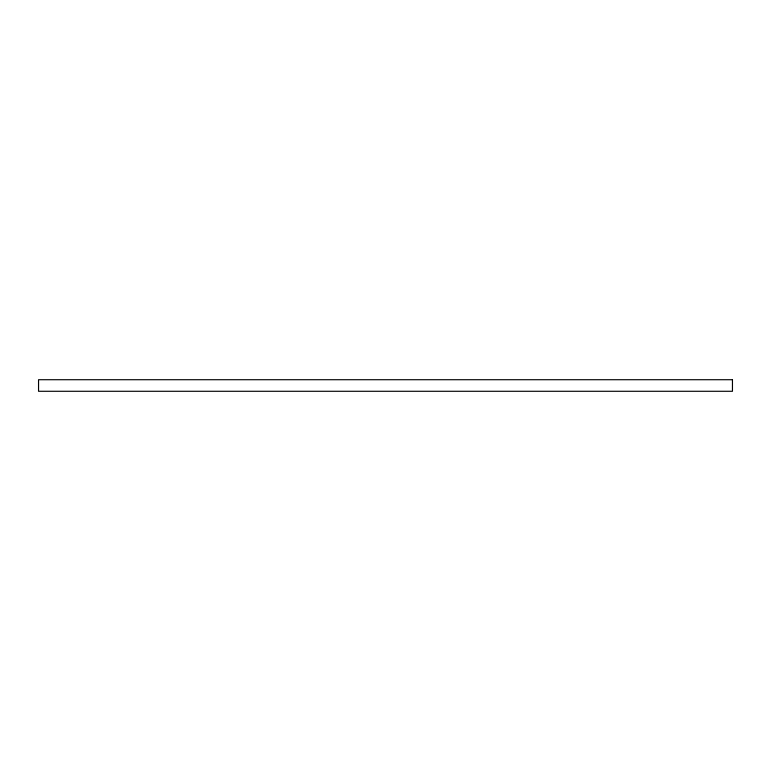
<?xml version="1.0" encoding="UTF-8"?>
<svg xmlns="http://www.w3.org/2000/svg" width="771" height="771" viewBox="0 0 771 771"><rect width="100%" height="100%" fill="white"/><g stroke="black" fill="none" stroke-linecap="round" stroke-linejoin="round"><path stroke-width="1.16" d="M732.45 379.717L38.55 379.717L38.55 391.282L732.45 391.282L732.45 379.717"/></g></svg>
